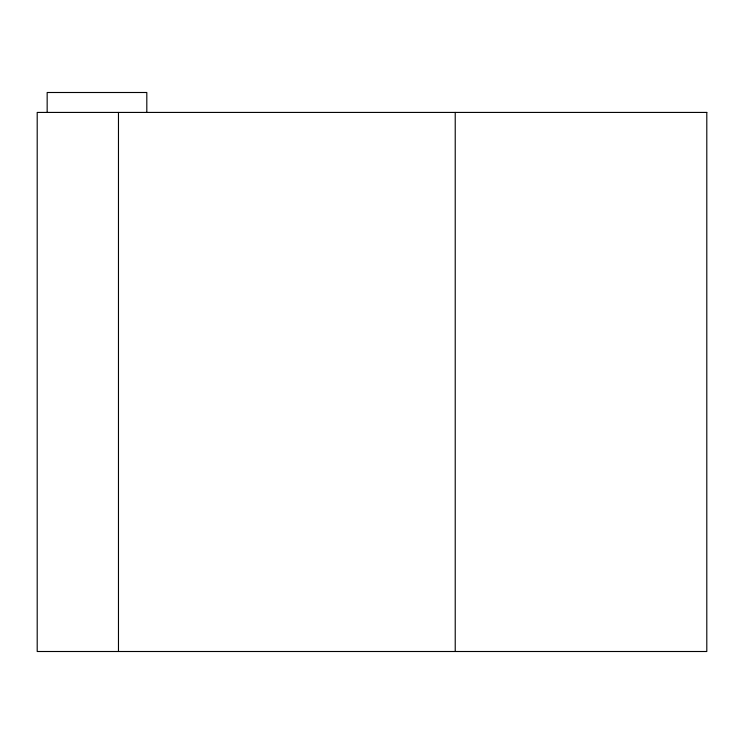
<?xml version="1.0" encoding="UTF-8"?>
<svg xmlns="http://www.w3.org/2000/svg" width="744" height="744" viewBox="0 0 744 744"><rect width="100%" height="100%" fill="white"/><g stroke="black" fill="none" stroke-linecap="round" stroke-linejoin="round"><path stroke-width="1.12" d="M455.226 112.428L455.226 651.502M146.81 112.428L146.81 92.498L47.16 92.498L47.16 112.428M118.473 112.428L118.473 651.502M706.8 112.428L37.2 112.428L37.2 651.502L706.8 651.502L706.8 112.428"/></g></svg>
